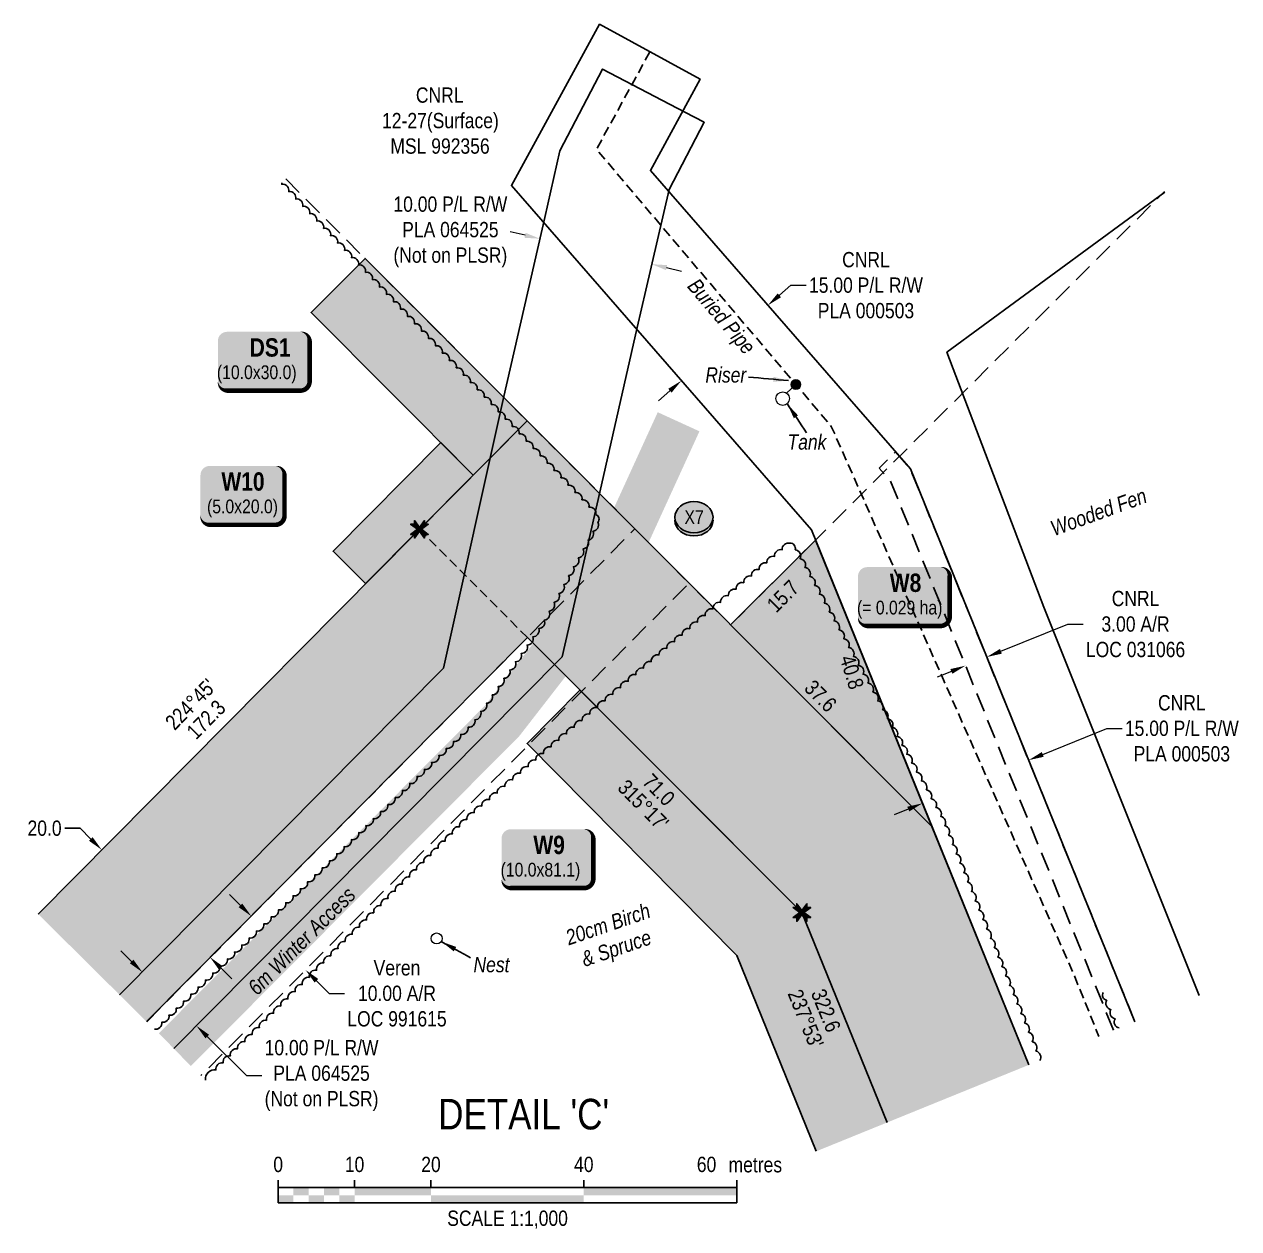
# Model space of a CAD drawing. Extents: x 407785 to 414058, y 6046536 to 6050431.
# Drawn here: x 413264 to 414058, y 6048635 to 6049422 of the extents above; entities that cross this region are included whole.
import ezdxf
from ezdxf.enums import TextEntityAlignment as Align

# ---------------------------------------------------------------- set-up
doc = ezdxf.new("R2010")
doc.units = 0
doc.header["$LTSCALE"] = 5
doc.header["$PDSIZE"] = 0.5
for name, pattern in [('0', [1, 1, 0]), ('foc-ACCESSROAD', [3.75, 2.5, -1.25]), ('foc-TRAV', [1.875, 1.25, -0.625]), ('UG_PIPE', [1.875, 1.25, -0.625])]:
    doc.linetypes.add(name, pattern=pattern)
doc.layers.get('Defpoints').update_dxf_attribs({"color": 9})
for name, color, linetype, lineweight in [('AS-GENERAL', 48, 'Continuous', 18), ('C-AR-T', 13, 'Continuous', 9), ('F-AR-T', 190, 'Continuous', 9), ('F-RW-T', 190, 'Continuous', 9), ('F-WS-T', 190, 'Continuous', 9), ('P-TEMP-T', 46, 'Continuous', 18), ('T-TEXT', 48, 'Continuous', 18)]:
    doc.layers.add(name, color=color, linetype=linetype, lineweight=lineweight)
for name, color, linetype in [('AS-PIPE-AG', 44, 'Continuous'), ('AS-PIPE-UG', 44, 'UG_PIPE'), ('AS-PIPE-UG-T', 44, 'Continuous'), ('AS-ROADS', 254, 'Continuous'), ('AS-SYMBOL', 7, 'Continuous'), ('C-AR', 13, 'foc-ACCESSROAD'), ('DETAIL-T', 7, 'Continuous'), ('F-AR', 190, 'foc-ACCESSROAD'), ('F-RW', 190, 'Continuous'), ('F-WS', 190, 'foc-ACCESSROAD'), ('L-BD1', 253, 'Continuous'), ('L-MON', 1, 'Continuous'), ('P-CROSSINGS', 250, 'Continuous'), ('P-PROPOSED', 10, 'Continuous'), ('P-PROPOSED-H', 21, 'Continuous'), ('P-TEMP-BLOCKS', 250, 'Continuous'), ('P-TEMP-H', 41, 'Continuous'), ('P-TEMP_WORKSPACE', 46, 'Continuous'), ('P-TRAV', 4, 'foc-TRAV'), ('P-TXT', 4, 'Continuous'), ('T-BUSH', 110, '0'), ('T-BUSH-T', 110, 'Continuous'), ('WETLAND', 143, 'Continuous'), ('WETLAND-T', 146, 'Continuous')]:
    doc.layers.add(name, color=color, linetype=linetype)
doc.styles.add('80', font='ARIALN.TTF', dxfattribs={"height": 10})
doc.styles.add('80CG', font='ARIALN.TTF', dxfattribs={"height": 10})
doc.styles.add('80L', font='ARIALN.TTF', dxfattribs={"height": 10})
doc.styles.add('BOLD', font='ARIALNB.TTF')
doc.styles.add('Crossing', font='ARIALN.TTF', dxfattribs={"height": 10})
doc.styles.add('POINTNUMBER', font='ARIALN.TTF', dxfattribs={"height": 2.5})
doc.dimstyles.new('Compass 5 000', dxfattribs={"dimscale": 5, "dimtxt": 9, "dimasz": 2, "dimexe": 0.2, "dimexo": 0.0625, "dimgap": 0.5, "dimtad": 0, "dimtih": 1, "dimtoh": 1, "dimzin": 0, "dimdsep": 46, "dimtxsty": '80CG', "dimcen": 0.1, "dimse1": 1, "dimse2": 1, "dimclrd": 256, "dimclrt": 256, "dimaunit": 1, "dimadec": 4, "dimazin": 0, "dimtfac": 0.06, "dimtofl": 0, "dimtmove": 0, "dimatfit": 1, "dimfxl": 0.2, "dimtolj": 1, "dimtzin": 0, "dimlwd": -1, "dimarcsym": 0})

# ---------------------------------------------------------------- blocks, each defined once
blk = doc.blocks.new('*U65')
h = blk.add_hatch(color=191)
edge = h.paths.add_edge_path()
edge.add_line((-21.49999999999998, -20), (21.49999999999998, -20))
edge.add_arc((21.49999999999998, -14), 6, 270, 360)
edge.add_line((27.49999999999998, -14), (27.49999999999998, 12.5))
edge.add_arc((21.49999999999998, 12.5), 6, 0, 90)
edge.add_line((21.49999999999998, 18.5), (-21.49999999999998, 18.5))
edge.add_arc((-21.49999999999998, 12.5), 6, 90, 180)
edge.add_line((-27.49999999999998, 12.5), (-27.49999999999998, -14))
edge.add_arc((-21.49999999999998, -14), 6, 180, 270)
at = {"color": 250, "flags": 128}
blk.add_lwpolyline([(-21.49999999999998, -20, 3, 3, 0), (21.49999999999998, -20, 3, 3, 0.414213562373095), (27.49999999999998, -14, 3, 3, 0), (27.49999999999998, 12.5, 3, 0, 0.414213562373095), (21.49999999999998, 18.5, 0, 0, 0), (-21.49999999999998, 18.5, 0, 0, 0.414213562373095), (-27.49999999999998, 12.5, 0, 0, 0), (-27.49999999999998, -14, 0, 3, 0.414213562373095)], format="xyseb", close=True, dxfattribs=at)
at = {"flags": 128}
blk.add_lwpolyline([(8.73270123091731, -10.63172219216291, 0, 7.499999999999998, 0), (-3.398394867633905e-15, 1.97215226305253e-31, 0, 0, 0)], format="xyseb", dxfattribs=at)
at = {"color": 250}
for tag, p, height, style in [('TEMP_AREA_W1_001', (-9.212824010914055, 2.244292974654144), 12, 'BOLD'), ('ENTER_TEXT_001', (-30.65893587994544, -12.47010782646594), 9, '80')]:
    blk.add_attdef(tag, p, '', height=height, dxfattribs=dict(at, style=style))
blk = doc.blocks.new('*U98')
h = blk.add_hatch(color=191)
edge = h.paths.add_edge_path()
edge.add_line((-23.99999999999998, -20), (23.99999999999998, -20))
edge.add_arc((23.99999999999998, -14), 6, 270, 360)
edge.add_line((29.99999999999998, -14), (29.99999999999998, 12.5))
edge.add_arc((23.99999999999998, 12.5), 6, 0, 90)
edge.add_line((23.99999999999998, 18.5), (-23.99999999999998, 18.5))
edge.add_arc((-23.99999999999998, 12.5), 6, 90, 180)
edge.add_line((-29.99999999999998, 12.5), (-29.99999999999998, -14))
edge.add_arc((-23.99999999999998, -14), 6, 180, 270)
at = {"color": 250, "flags": 128}
blk.add_lwpolyline([(-23.99999999999998, -20, 3, 3, 0), (23.99999999999998, -20, 3, 3, 0.414213562373095), (29.99999999999998, -14, 3, 3, 0), (29.99999999999998, 12.5, 3, 0, 0.414213562373095), (23.99999999999998, 18.5, 0, 0, 0), (-23.99999999999998, 18.5, 0, 0, 0.414213562373095), (-29.99999999999998, 12.5, 0, 0, 0), (-29.99999999999998, -14, 0, 3, 0.414213562373095)], format="xyseb", close=True, dxfattribs=at)
at = {"flags": 128}
blk.add_lwpolyline([(3.395913289051666, -10.16763388540065, 0, 7.499999999999999, 0), (-3.398394867633904e-15, 5.916456789157589e-31, 0, 0, 0)], format="xyseb", dxfattribs=at)
at = {"color": 250}
for tag, p, height, style in [('TEMP_AREA_W1_001', (-9.212824010914055, 2.244292974654144), 12, 'BOLD'), ('ENTER_TEXT_001', (-30.65893587994544, -12.47010782646594), 9, '80')]:
    blk.add_attdef(tag, p, '', height=height, dxfattribs=dict(at, style=style))
blk = doc.blocks.new('xing2')
h = blk.add_hatch(color=50)
h.dxf.hatch_style = 1
edge = h.paths.add_edge_path()
edge.add_ellipse((0, 0), major_axis=(-12.5, 0), ratio=0.8162973455633619, start_angle=0, end_angle=360)
h = blk.add_hatch(color=250)
h.dxf.hatch_style = 1
edge = h.paths.add_edge_path()
edge.add_ellipse((0, -2.047489049626165), major_axis=(-12.5, 0), ratio=0.8162973455633619, start_angle=0, end_angle=180)
edge.add_line((12.5, -2.047489049626165), (12.5, 0))
edge.add_ellipse((0, 0), major_axis=(-12.5, 0), ratio=0.8162973455633619, start_angle=0, end_angle=180, ccw=False)
edge.add_line((-12.5, 0), (-12.5, -2.047489049626165))
at = {"color": 250}
blk.add_ellipse((0, 0), major_axis=(-12.5, 0), ratio=0.8162973455633619, dxfattribs=at)
blk.add_ellipse((0, -2.047489049626165), major_axis=(-12.5, 0), ratio=0.8162973455633619, start_param=0, end_param=3.141592653589793, dxfattribs=at)
at = {"color": 250, "style": 'Crossing'}
blk.add_attdef('CROSSING', text='', height=9, dxfattribs=at).set_placement((0.08916442567715421, 0.0199513138486509), align=Align.MIDDLE_CENTER)
at = {"color": 250, "style": 'Crossing', "flags": 1}
for tag, p in [('OWNER', (0.08916442567715421, -12.49201765665748)), ('DESCRIPTION', (0.08916442567715421, -25.770021277247)), ('LOCATION', (0.08916442567715421, -39.30337514164421)), ('DWG_REF', (0.08916442567715421, -52.83672900604233))]:
    blk.add_attdef(tag, text='', height=9, dxfattribs=at).set_placement(p, align=Align.MIDDLE_CENTER)
blk = doc.blocks.new('TEMP')
h = blk.add_hatch(color=255)
h.dxf.hatch_style = 1
h.paths.add_polyline_path([(-5.274161e-10, 0.2514284397220763), (-0.6656854269836912, 1.152061669657268), (-0.6656854269836914, 0.6656854303339061), (-1.152061663105632, 0.6656854303339061), (-0.2514284404497629, 5.273253e-10), (-1.152061661774314, -0.665685419564579), (-0.6656854224511335, -0.6656854195645793), (-0.6656854224511335, -1.152061655686338), (-5.273251e-10, -0.2514284436956587), (0.6656854183820542, -1.152061663420681), (0.6656854183820542, -0.6656854208922597), (1.152061656810019, -0.6656854053035205), (0.2514284429676993, 5.273253e-10), (1.152061671303363, 0.6656854258011663), (0.6656854287749412, 0.6656854258011663), (0.6656854131859291, 1.15206166422904)])
h.paths.add_polyline_path([(0.5656854229146121, 0.8485281473411305), (0.5656854319800914, 0.5656854258011663), (0.8485281444547581, 0.5656854258011663), (0.0831890339399251, 0), (0.8485281399220186, -0.5656854150320215), (0.5656854183820542, -0.5656854240973189), (0.5656854183820542, -0.8485281365719859), (0, -0.08318903609469999), (-0.5656854224511337, -0.8485281320390644), (-0.5656854224511337, -0.5656854195645792), (-0.8485281349258001, -0.5656854195645794), (-0.0831890328488955, 0), (-0.8485281394583584, 0.5656854303339058), (-0.5656854269836913, 0.5656854303339061), (-0.5656854269836913, 0.8485281428085727), (0, 0.0831890306941206)], flags=16)
h = blk.add_hatch(color=1)
h.dxf.hatch_style = 1
h.paths.add_polyline_path([(0, 0.0831890306941205), (-0.5656854269836911, 0.8485281428085727), (-0.5656854269836912, 0.5656854303339061), (-0.8485281394583578, 0.5656854303339061), (-0.0831890328488953, -1e-16), (-0.8485281349258001, -0.5656854195645793), (-0.5656854224511337, -0.5656854195645793), (-0.5656854224511337, -0.848528132039064), (0, -0.08318903609469999), (0.5656854183820542, -0.8485281365719856), (0.5656854183820542, -0.5656854240973191), (0.8485281399220184, -0.5656854150320213), (0.0831890339399251, -1e-16), (0.8485281444547581, 0.5656854258011663), (0.5656854319800914, 0.5656854258011663), (0.5656854229146121, 0.8485281473411308)])
at = {"color": 1}
for p, q in [((-0.0831890328488953, 0), (0.0831890339399252, 0)), ((0, 0.0831890306941205), (0, -0.08318903609469999))]:
    blk.add_line(p, q, dxfattribs=at)
at = {"color": 255, "flags": 128}
blk.add_lwpolyline([(-0.251428440449763, 5.27325e-10), (-1.152061663105632, 0.6656854303339061), (-0.6656854269836914, 0.6656854303339061), (-0.6656854269836914, 1.152061669657268), (-5.274159999999999e-10, 0.2514284397220763), (0.6656854131859291, 1.15206166422904), (0.6656854287749412, 0.6656854258011663), (1.152061671303363, 0.6656854258011663), (0.2514284429676991, 5.27325e-10), (1.152061656810019, -0.6656854053035204), (0.6656854183820542, -0.6656854208922596), (0.6656854183820542, -1.152061663420681), (-5.27325e-10, -0.2514284436956586), (-0.6656854224511335, -1.152061655686338), (-0.6656854224511335, -0.6656854195645793), (-1.152061661774314, -0.6656854195645793)], close=True, dxfattribs=at)
at = {"color": 1, "flags": 128}
blk.add_lwpolyline([(-0.0831890328488953, 0), (-0.8485281394583578, 0.5656854303339061), (-0.5656854269836913, 0.5656854303339061), (-0.5656854269836913, 0.8485281428085727), (0, 0.0831890306941205), (0.5656854229146121, 0.8485281473411305), (0.5656854319800914, 0.5656854258011663), (0.8485281444547581, 0.5656854258011663), (0.0831890339399252, 0), (0.8485281399220184, -0.5656854150320214), (0.5656854183820542, -0.5656854240973189), (0.5656854183820542, -0.8485281365719856), (0, -0.08318903609469999), (-0.5656854224511335, -0.848528132039064), (-0.5656854224511335, -0.5656854195645792), (-0.8485281349258001, -0.5656854195645792)], close=True, dxfattribs=at)
blk = doc.blocks.new('*D99')
at = {"layer": 'Defpoints', "color": 0, "linetype": 'Continuous', "transparency": 16777216}
for p in [(413601.0550932492, 6049281.908657178), (413584.1796047591, 6049207.891623498), (413657.2764100699, 6049191.225942163)]:
    blk.add_point(p, dxfattribs=at)
at = {"layer": 'F-RW-T', "transparency": 16777216}
for p, q in [((413591.3052881242, 6049284.131560692), (413581.5554829786, 6049286.354464209)), ((413683.9017036848, 6049263.020072331), (413693.6515088098, 6049260.797168818))]:
    blk.add_line(p, q, dxfattribs=at)
at = {"layer": 'F-RW-T', "linetype": 'Continuous', "transparency": 16777216}
for points in [[(413591.6757720431, 6049285.756528213), (413590.9348042054, 6049282.506593171), (413601.0550932492, 6049281.908657178)], [(413684.2721876036, 6049264.645039852), (413683.531219766, 6049261.39510481), (413674.15189856, 6049265.242975843)]]:
    blk.add_solid(points, dxfattribs=at)
at = {"layer": 'F-RW-T', "linetype": 'Continuous', "transparency": 16777216, "insert": (413542.4695348202, 6049286.354464209), "char_height": 10, "attachment_point": 5, "style": '80CG'}
blk.add_mtext('\\A1;10.00 P/L R/W\\PPLA 064525\\P(Not on PLSR)', dxfattribs=at)
blk = doc.blocks.new('*D100')
at = {"layer": 'Defpoints', "color": 0, "transparency": 16777216}
for p in [(413363.3271285286, 6048931.627132645), (413314.4398976001, 6048882.323853252), (413434.1093133222, 6048861.442247251)]:
    blk.add_point(p, dxfattribs=at)
at = {"layer": 'P-TXT', "transparency": 16777216}
for p, q in [((413300.2379670348, 6048896.405940037), (413290.2379670348, 6048896.405940037)), ((413307.3389323177, 6048889.364896644), (413300.2379670348, 6048896.405940037)), ((413392.3230476766, 6048805.097924467), (413399.4240129595, 6048798.056881074))]:
    blk.add_line(p, q, dxfattribs=at)
for points in [[(413308.5124395499, 6048890.548390858), (413306.1654250855, 6048888.18140243), (413314.4398976001, 6048882.323853252)], [(413393.4965549088, 6048806.281418681), (413391.1495404444, 6048803.914430253), (413385.2220823942, 6048812.138967859)]]:
    blk.add_solid(points, dxfattribs=at)
at = {"layer": 'P-TXT', "transparency": 16777216, "insert": (413277.0319643063, 6048896.405940037), "char_height": 10, "attachment_point": 5, "style": '80CG'}
blk.add_mtext('\\A1;20.0', dxfattribs=at)
blk = doc.blocks.new('*D102')
at = {"layer": 'Defpoints', "color": 0, "linetype": 'Continuous', "transparency": 16777216}
for p in [(413750.1437927601, 6049238.34226173), (413793.5036906162, 6049188.569123031), (413736.9774610135, 6049139.326266225)]:
    blk.add_point(p, dxfattribs=at)
at = {"layer": 'F-RW-T', "transparency": 16777216}
for p, q in [((413757.6839259518, 6049244.910853013), (413765.2240591464, 6049251.479444299)), ((413765.2240591464, 6049251.479444299), (413775.2240591459, 6049251.479444299)), ((413686.0774299665, 6049182.53081364), (413678.5372967748, 6049175.962222356))]:
    blk.add_line(p, q, dxfattribs=at)
at = {"layer": 'F-RW-T', "linetype": 'Continuous', "transparency": 16777216}
for points in [[(413756.5891607376, 6049246.167541878), (413758.7786911661, 6049243.654164147), (413750.1437927601, 6049238.34226173)], [(413684.9826647523, 6049183.787502505), (413687.1721951808, 6049181.274124773), (413693.6175631583, 6049189.099404924)]]:
    blk.add_solid(points, dxfattribs=at)
at = {"layer": 'F-RW-T', "linetype": 'Continuous', "transparency": 16777216, "insert": (413814.3100073049, 6049251.479444299), "char_height": 10, "attachment_point": 5, "style": '80CG'}
blk.add_mtext('\\A1;CNRL\\P15.00 P/L R/W\\PPLA 000503', dxfattribs=at)
blk = doc.blocks.new('*D103')
at = {"layer": 'Defpoints', "color": 0, "linetype": 'Continuous', "transparency": 16777216}
for p in [(413884.7648496046, 6049029.412463767), (413870.8740680171, 6049023.768960506), (413893.3121370301, 6049008.374378505)]:
    blk.add_point(p, dxfattribs=at)
at = {"layer": 'F-AR-T', "transparency": 16777216}
for p, q in [((413902.5767159946, 6049012.138362646), (413946.3330611303, 6049029.915553579)), ((413946.3330611303, 6049029.915553579), (413956.3330611303, 6049029.91555358)), ((413870.1567764785, 6048998.966891102), (413860.892197514, 6048995.202906962))]:
    blk.add_line(p, q, dxfattribs=at)
at = {"layer": 'F-AR-T', "linetype": 'Continuous', "transparency": 16777216}
for points in [[(413901.9493853045, 6049013.68245914), (413903.204046685, 6049010.594266152), (413893.3121370301, 6049008.374378505)], [(413869.5294457884, 6049000.510987597), (413870.7841071689, 6048997.422794608), (413879.4213554426, 6049002.730875244)]]:
    blk.add_solid(points, dxfattribs=at)
at = {"layer": 'F-AR-T', "linetype": 'Continuous', "transparency": 16777216, "insert": (413990.6338796846, 6049029.915553579), "char_height": 10, "attachment_point": 5, "style": '80CG'}
blk.add_mtext('\\A1;CNRL\\P3.00 A/R\\PLOC 031066', dxfattribs=at)
blk = doc.blocks.new('*D104')
at = {"layer": 'Defpoints', "color": 0, "linetype": 'Continuous', "transparency": 16777216}
for p in [(413920.7076696625, 6048940.943680769), (413921.5631466627, 6048938.838030491), (413852.1092385289, 6048910.620514229)]:
    blk.add_point(p, dxfattribs=at)
at = {"layer": 'F-RW-T', "transparency": 16777216}
for p, q in [((413929.9722486327, 6048944.707664896), (413971.8332038617, 6048961.714802676)), ((413971.8332038617, 6048961.714802676), (413981.8332038617, 6048961.714802675)), ((413841.9891825586, 6048908.96218038), (413832.7246035885, 6048905.198196253))]:
    blk.add_line(p, q, dxfattribs=at)
at = {"layer": 'F-RW-T', "linetype": 'Continuous', "transparency": 16777216}
for points in [[(413929.3449179449, 6048946.251761392), (413930.5995793205, 6048943.163568401), (413920.7076696625, 6048940.943680769)], [(413841.3618518708, 6048910.506276876), (413842.6165132464, 6048907.418083885), (413851.2537615288, 6048912.726164507)]]:
    blk.add_solid(points, dxfattribs=at)
at = {"layer": 'F-RW-T', "linetype": 'Continuous', "transparency": 16777216, "insert": (414020.9191520195, 6048961.714802676), "char_height": 10, "attachment_point": 5, "style": '80CG'}
blk.add_mtext('\\A1;CNRL\\P15.00 P/L R/W\\PPLA 000503', dxfattribs=at)
blk = doc.blocks.new('*U23')
at = {"color": 0}
for p, q in [((-150.0000000000342, 0), (-150.0000000000342, 15.00000000000273)), ((-150.0000000000342, 10.00000000000182), (150.2392182250246, 10.00000000000159)), ((-100.0000000000232, 10.00000000000182), (-100.0000000000232, 15.00000000000273)), ((-50.00000000001134, 10.00000000000182), (-50.00000000001134, 15.00000000000273)), ((50.00000000001134, 10.00000000000182), (50.00000000001134, 15.00000000000273)), ((150.2392182250246, -2.274e-13), (150.2392182250246, 15.0000000000025)), ((-150.0000000000342, 0), (150.2392182250246, -2.274e-13))]:
    blk.add_line(p, q, dxfattribs=at)
for points in [[(-140.0000000000342, 10.00000000000091), (-130.0000000000232, 10.00000000000091), (-140.0000000000342, 5), (-130.0000000000232, 5)], [(-120.0000000000342, 10.00000000000091), (-110.0000000000233, 10.00000000000091), (-120.0000000000342, 5), (-110.0000000000233, 5)], [(-100.0000000000232, 10.00000000000182), (-50.00000000001134, 10.00000000000182), (-100.0000000000232, 5.000000000000909), (-50.00000000001134, 5.000000000000909)], [(50.00000000001134, 10.00000000000182), (150.2392182250246, 10.00000000000159), (50.00000000001134, 5.000000000000909), (150.2392182250246, 5.000000000000682)], [(-150.0000000000342, 5.000000000000909), (-140.0000000000233, 5.000000000000909), (-150.0000000000342, 0), (-140.0000000000233, 0)], [(-130.0000000000342, 5.000000000000909), (-120.0000000000233, 5.000000000000909), (-130.0000000000342, 0), (-120.0000000000233, 0)], [(-110.0000000000342, 5.000000000000909), (-100.0000000000232, 5.000000000000909), (-110.0000000000342, 0), (-100.0000000000232, 0)], [(-50.00000000001134, 5.000000000000909), (50.00000000001134, 5.000000000000909), (-50.00000000001134, 0), (50.00000000001134, 0)]]:
    blk.add_solid(points, dxfattribs=at)
at = {"color": 0, "style": '80'}
blk.add_text('metres', height=10.00000000000227, dxfattribs=at).set_placement((162.2392182250246, 20.0000000000025), align=Align.CENTER)
for s, insert, char_height, attachment_point in [('0', (-150.0000000000342, 30.21145975443656), 10, 2), ('10', (-100.0000000000232, 30.21145975443656), 10, 2), ('20', (-50.00000000001134, 30.21145975443656), 10, 2), ('40', (50.00000000001134, 30.21145975443656), 10, 2), ('60', (136.6959500629242, 30.21828103683765), 10, 3), ('SCALE 1:1,000', (0.1196091124951968, -5.000000000000114), 10.00000000000227, 2)]:
    blk.add_mtext(s, dxfattribs=dict(at, insert=insert, char_height=char_height, attachment_point=attachment_point))
blk = doc.blocks.new('RISER')
h = blk.add_hatch(color=255)
h.dxf.hatch_style = 1
edge = h.paths.add_edge_path()
edge.add_arc((0, 0), 0.7000000000000001, 0, 360)
blk.add_hatch(color=48).paths.add_polyline_path([(0.5809894393423747, -0.1498374831999172), (-0.5809055220925075, -0.1501624933266612, 0.7745966773228882)])
at = {"color": 48}
blk.add_line((-0.5809055220925075, -0.1501624933266612), (0.5809894393423747, -0.1498374831996898), dxfattribs=at)
blk.add_circle((0, 0), 0.6000000000000001, dxfattribs=at)
blk = doc.blocks.new('*U107')
h = blk.add_hatch(color=191)
edge = h.paths.add_edge_path()
edge.add_line((-23.99999999999998, -20), (23.99999999999998, -20))
edge.add_arc((23.99999999999998, -14), 6, 270, 360)
edge.add_line((29.99999999999998, -14), (29.99999999999998, 12.5))
edge.add_arc((23.99999999999998, 12.5), 6, 0, 90)
edge.add_line((23.99999999999998, 18.5), (-23.99999999999998, 18.5))
edge.add_arc((-23.99999999999998, 12.5), 6, 90, 180)
edge.add_line((-29.99999999999998, 12.5), (-29.99999999999998, -14))
edge.add_arc((-23.99999999999998, -14), 6, 180, 270)
at = {"color": 250, "flags": 128}
blk.add_lwpolyline([(-23.99999999999998, -20, 3, 3, 0), (23.99999999999998, -20, 3, 3, 0.414213562373095), (29.99999999999998, -14, 3, 3, 0), (29.99999999999998, 12.5, 3, 0, 0.414213562373095), (23.99999999999998, 18.5, 0, 0, 0), (-23.99999999999998, 18.5, 0, 0, 0.414213562373095), (-29.99999999999998, 12.5, 0, 0, 0), (-29.99999999999998, -14, 0, 3, 0.414213562373095)], format="xyseb", close=True, dxfattribs=at)
at = {"flags": 128}
blk.add_lwpolyline([(8.73270123091731, -10.63172219216291, 0, 7.499999999999998, 0), (-3.398394867633905e-15, 1.97215226305253e-31, 0, 0, 0)], format="xyseb", dxfattribs=at)
at = {"color": 250}
for tag, p, height, style in [('TEMP_AREA_W1_001', (-9.212824010914055, 2.244292974654144), 12, 'BOLD'), ('ENTER_TEXT_001', (-30.65893587994544, -12.47010782646594), 9, '80')]:
    blk.add_attdef(tag, p, '', height=height, dxfattribs=dict(at, style=style))
blk = doc.blocks.new('*D129')
at = {"layer": 'C-AR-T', "transparency": 16777216}
for p, q in [((413405.1734973327, 6048845.987851421), (413398.072139015, 6048853.028498411)), ((413454.8675771323, 6048796.718619013), (413463.2209353177, 6048788.436675822)), ((413463.2209353177, 6048788.436675822), (413473.2209353172, 6048788.436675822))]:
    blk.add_line(p, q, dxfattribs=at)
for points in [[(413406.3469384979, 6048847.171411142), (413404.0000561676, 6048844.804291701), (413412.2748556505, 6048838.947204432)], [(413456.0410182974, 6048797.902178733), (413453.6941359672, 6048795.535059294), (413447.7662188145, 6048803.759266004)]]:
    blk.add_solid(points, dxfattribs=at)
at = {"layer": 'Defpoints', "color": 0, "transparency": 16777216}
for p in [(413422.0127647156, 6048848.769083248), (413457.5041278796, 6048813.581144821), (413447.7662188145, 6048803.759266004)]:
    blk.add_point(p, dxfattribs=at)
at = {"layer": 'C-AR-T', "transparency": 16777216, "insert": (413507.5558602838, 6048788.436675822), "char_height": 10, "attachment_point": 5, "style": '80CG'}
blk.add_mtext('\\A1;Veren\\P10.00 A/R\\PLOC 991615', dxfattribs=at)
blk = doc.blocks.new('*D131')
at = {"layer": 'Defpoints', "color": 0, "transparency": 16777216}
for p in [(413354.6865295926, 6048815.96877018), (413389.9848014424, 6048780.972272294), (413376.3889640751, 6048767.259198347)]:
    blk.add_point(p, dxfattribs=at)
at = {"layer": 'F-RW-T', "transparency": 16777216}
for p, q in [((413333.9893339057, 6048809.29634322), (413326.8879755866, 6048816.336990209)), ((413383.4903223943, 6048760.218551358), (413409.135205566, 6048734.792912859)), ((413409.135205566, 6048734.792912859), (413419.135205566, 6048734.792912859))]:
    blk.add_line(p, q, dxfattribs=at)
for points in [[(413335.1627750709, 6048810.479902941), (413332.8158927411, 6048808.112783501), (413341.0906922254, 6048802.255696232)], [(413384.6637635594, 6048761.402111078), (413382.3168812296, 6048759.034991638), (413376.3889640751, 6048767.259198347)]]:
    blk.add_solid(points, dxfattribs=at)
at = {"layer": 'F-RW-T', "transparency": 16777216, "insert": (413458.221153724, 6048734.792912858), "char_height": 10, "attachment_point": 5, "style": '80CG'}
blk.add_mtext('\\A1;10.00 P/L R/W\\PPLA 064525\\P(Not on PLSR)', dxfattribs=at)

msp = doc.modelspace()

# ---------------------------------------------------------------- hatches: boundary and pattern name
at = {"layer": 'P-PROPOSED-H'}
h = msp.add_hatch(color=256, dxfattribs=at)
h.dxf.hatch_style = 1
h.paths.add_polyline_path([(413828.1508376405, 6048704.03157119), (413920.7560484382, 6048741.654926166), (413857.391888721, 6048897.617927544), (413592.6167168512, 6049162.868060484), (413272.8132198422, 6048840.342917012), (413343.7956991949, 6048769.96728505), (413592.8534675172, 6049021.144627422), (413772.3858228452, 6048841.290222074)])
at = {"layer": 'P-TEMP-H'}
h = msp.add_hatch(color=256, dxfattribs=at)
h.dxf.hatch_style = 1
h.paths.add_polyline_path([(413592.6167168582, 6049162.868060488), (413557.4264561547, 6049127.378317608), (413451.3206967064, 6049233.67441262), (413486.6922043276, 6049268.982583353)])
h = msp.add_hatch(color=256, dxfattribs=at)
h.dxf.hatch_style = 1
h.paths.add_polyline_path([(413487.0468620125, 6049056.399766997), (413557.4264561547, 6049127.378317608), (413536.2412745266, 6049148.601501907), (413465.753296824, 6049077.513645238)])
h = msp.add_hatch(color=256, dxfattribs=at)
h.dxf.hatch_style = 1
h.paths.add_polyline_path([(413725.8073748467, 6049029.43848138), (413857.391888721, 6048897.617927544), (413781.3222312565, 6049084.853932032)])
h = msp.add_hatch(color=256, dxfattribs=at)
h.dxf.hatch_style = 1
h.paths.add_polyline_path([(413781.8482322158, 6048685.219893654), (413828.1508376386, 6048704.031571168), (413772.3858228451, 6048841.290222073), (413627.2572636094, 6048986.679116865), (413592.6747779975, 6048951.798427335), (413729.841732207, 6048813.227427698)])

# ---------------------------------------------------------------- linework, layer by layer
at = {"layer": 'AS-GENERAL', "linetype": 'Continuous'}
msp.add_circle((413759.8729937854, 6049177.356690749), 4.439875688464123, dxfattribs=at)
at = {"layer": 'AS-GENERAL'}
msp.add_circle((413533.5010140812, 6048824.352053121), 3.60738414474398, dxfattribs=at)
at = {"layer": 'AS-PIPE-AG', "flags": 128}
msp.add_lwpolyline([(413762.3773748489, 6049180.903481377), (413768.4523748548, 6049186.568481402)], dxfattribs=at)
at = {"layer": 'AS-PIPE-UG', "flags": 128}
msp.add_lwpolyline([(413672.9303807092, 6049404.139187035), (413638.0651313043, 6049340.330468938), (413791.6573748491, 6049159.203481377), (413949.7073748491, 6048802.173481376), (413966.7263328867, 6048760.331589352)], dxfattribs=at)
at = {"layer": 'AS-ROADS', "const_width": 29.98685999999941, "flags": 128}
msp.add_lwpolyline([(413691.7523748502, 6049162.213481383), (413655.5223748492, 6049082.983481381), (413624.7873748491, 6049029.088481403), (413576.117374849, 6048966.408481378), (413364.2923748495, 6048753.688481379), (413362.2341517365, 6048751.686395834)], dxfattribs=at)
at = {"layer": 'C-AR', "flags": 128}
msp.add_lwpolyline([(413343.8405631309, 6048769.922804671), (413555.7059684664, 6048983.615120243), (413663.1719648737, 6049092.186248494), (413698.5694992667, 6049056.725217045), (413379.330944168, 6048734.733875649)], dxfattribs=at)
at = {"layer": 'F-AR', "flags": 128}
msp.add_lwpolyline([(413990.2099565726, 6048769.872442429), (413843.349833505, 6049131.350376944), (413833.6018071623, 6049142.540206513), (413822.9726799236, 6049131.915513651), (413830.4009192219, 6049123.388584436), (413976.3191749798, 6048764.228939192)], dxfattribs=at)
at = {"layer": 'F-RW'}
msp.add_lwpolyline([(413920.7560484398, 6048741.654926166), (413778.6052620886, 6049091.541413834), (413582.4465833086, 6049316.713372682), (413640.0368344887, 6049422.112306152), (413705.8137652858, 6049386.248667172), (413673.2821030747, 6049326.572348338), (413843.349833505, 6049131.350376944), (413990.2099565726, 6048769.872442429)], dxfattribs=at)
at = {"layer": 'F-RW', "flags": 128}
msp.add_lwpolyline([(413326.0948815548, 6048787.516773864), (413537.9602868742, 6049001.209089458), (413577.5384445647, 6049178.763045728), (413604.2076298785, 6049295.735896119), (413614.1564330078, 6049339.373080161), (413642.0569351054, 6049392.788683231), (413695.9183094899, 6049364.659309079), (413708.5081541394, 6049358.081222524), (413685.5499374269, 6049314.128485128), (413670.2626453054, 6049248.184631278), (413664.7033608924, 6049223.79496954), (413640.1696263266, 6049116.208438843), (413626.2423312062, 6049055.122138032), (413615.6291359363, 6049008.56233249), (413361.586244698, 6048752.328835472)], dxfattribs=at)
at = {"layer": 'F-RW-T', "color": 5}
msp.add_line((413343.795699193, 6048769.967285046), (413592.8534675172, 6049021.144627422), dxfattribs=at)
at = {"layer": 'F-WS', "flags": 128}
msp.add_lwpolyline([(413434.7739046803, 6049320.994015506), (413725.8073748476, 6049029.438481381), (414009.5863114587, 6049312.709278984)], dxfattribs=at)
at = {"layer": 'P-PROPOSED', "flags": 128}
for points in [[(413920.7560484389, 6048741.654926166), (413857.391888721, 6048897.617927544), (413592.6167168582, 6049162.868060488), (413272.817148582, 6048840.346879189)], [(413343.795699193, 6048769.967285046), (413592.8534675172, 6049021.144627422), (413772.3858228452, 6048841.290222074), (413828.1508376388, 6048704.03157119)]]:
    msp.add_lwpolyline(points, dxfattribs=at)
at = {"layer": 'P-TEMP_WORKSPACE', "flags": 128}
for points in [[(413592.6167168582, 6049162.868060488), (413557.4264561547, 6049127.378317608), (413451.3206967064, 6049233.67441262), (413486.6922043276, 6049268.982583353)], [(413487.0468620125, 6049056.399766997), (413557.4264561547, 6049127.378317608), (413536.2412745266, 6049148.601501907), (413465.753296824, 6049077.513645238)], [(413725.8073748467, 6049029.43848138), (413857.391888721, 6048897.617927544), (413781.3222312565, 6049084.853932032)]]:
    msp.add_lwpolyline(points, close=True, dxfattribs=at)
msp.add_lwpolyline([(413781.8482322159, 6048685.219893653), (413729.841732207, 6048813.227427698), (413592.6747779975, 6048951.798427335), (413627.2572636094, 6048986.679116865), (413772.3858228451, 6048841.290222073), (413828.1508376388, 6048704.031571168)], dxfattribs=at)
at = {"layer": 'P-TRAV'}
msp.add_line((413592.8534675172, 6049021.144627422), (413522.2361954239, 6049091.8885747), dxfattribs=at)
at = {"layer": 'T-BUSH', "linetype": 'Continuous', "flags": 128}
for points in [[(413348.870072712, 6048765.03657061, 0.5205670499334154), (413353.6429304548, 6048769.6272248, 0.52056705), (413358.4157881976, 6048774.217878995, 0.52056705), (413363.1886459403, 6048778.808533181, 0.52056705), (413367.9615036831, 6048783.39918737, 0.52056705), (413372.7343614275, 6048787.98984156, 0.52056705), (413377.5072191703, 6048792.580495754, 0.52056705), (413382.2800769115, 6048797.17114994, 0.52056705), (413387.0529346543, 6048801.76180413, 0.52056705), (413391.8257923971, 6048806.35245832, 0.52056705), (413396.5986501401, 6048810.943112514, 0.52056705), (413401.3715078827, 6048815.5337667, 0.52056705), (413406.1443656254, 6048820.12442089, 0.52056705), (413410.9172233682, 6048824.715075079, 0.52056705), (413415.690081111, 6048829.305729274, 0.52056705), (413420.4629388538, 6048833.896383459, 0.52056705), (413425.2357965965, 6048838.487037648, 0.52056705), (413430.0086543393, 6048843.077691838, 0.52056705), (413434.7815120829, 6048847.668346033, 0.52056705), (413439.5543698265, 6048852.259000218, 0.52056705), (413444.3272275677, 6048856.849654408, 0.52056705), (413449.1000853105, 6048861.440308598, 0.52056705), (413453.8729430533, 6048866.030962792, 0.52056705), (413458.6458007963, 6048870.621616978, 0.52056705), (413463.4186585388, 6048875.212271168, 0.52056705), (413468.1915162816, 6048879.802925358, 0.52056705), (413472.9643740244, 6048884.393579552, 0.52056705), (413477.7372317672, 6048888.984233738, 0.52056705), (413482.5100895099, 6048893.574887928, 0.52056705), (413487.2829472527, 6048898.165542117, 0.52056705), (413492.0558049955, 6048902.756196312, 0.52056705), (413496.8286627383, 6048907.346850498, 0.52056705), (413501.6015204826, 6048911.937504687, 0.52056705), (413506.3743782239, 6048916.528158877, 0.52056705), (413511.1472359667, 6048921.118813071, 0.52056705), (413515.9200937094, 6048925.709467257, 0.52056705), (413520.6929514525, 6048930.300121447, 0.52056705), (413525.465809195, 6048934.890775637, 0.52056705), (413530.2386669378, 6048939.481429831, 0.52056705), (413535.0115246805, 6048944.072084017, 0.52056705), (413539.7843824233, 6048948.662738207, 0.52056705), (413544.5572401661, 6048953.253392396, 0.52056705), (413549.3300979089, 6048957.844046591, 0.52056705), (413554.1029556517, 6048962.434700777, 0.52056705), (413558.5025598705, 6048967.344627895, 0.52056705), (413562.2981975224, 6048972.771174835, 0.52056705), (413566.0938351746, 6048978.197721783, 0.52056705), (413569.8894728267, 6048983.624268724, 0.52056705), (413573.6851104788, 6048989.050815668, 0.52056705), (413577.480748131, 6048994.477362611, 0.52056705), (413581.2763857832, 6048999.903909557, 0.52056705), (413585.0720234369, 6049005.3304565, 0.52056705), (413588.8676610875, 6049010.757003444, 0.52056705), (413592.6632987396, 6049016.183550397, 0.52056705), (413596.458936392, 6049021.610097333, 0.52056705), (413600.254574044, 6049027.036644302, 0.52056705), (413603.9093442145, 6049032.550605286, 0.52056705), (413607.0866134744, 6049038.360875243, 0.52056705), (413610.2638827313, 6049044.171145202, 0.52056705), (413613.4411519896, 6049049.981415159, 0.52056705), (413616.618421248, 6049055.791685117, 0.52056705), (413619.7956905067, 6049061.601955076, 0.52056705), (413622.9729597649, 6049067.412225033, 0.52056705), (413626.1502290248, 6049073.222494991, 0.52056705), (413629.3274982817, 6049079.032764953, 0.52056705), (413632.50476754, 6049084.843034911, 0.52056705), (413635.7124288606, 6049090.636426454, 0.52056705), (413638.9653594404, 6049096.404677453, 0.52056705), (413637.6447313066, 6049101.604790799, 0.52056705), (413633.0793562832, 6049106.401834453, 0.52056705), (413628.5139812598, 6049111.198878108, 0.52056705), (413623.9486062364, 6049115.995921762, 0.52056705), (413619.383231213, 6049120.79296544, 0.52056705), (413614.8178561899, 6049125.590009094, 0.52056705), (413610.2524811662, 6049130.387052745, 0.52056705), (413605.6871061428, 6049135.1840964, 0.52056705), (413601.1217311194, 6049139.981140054, 0.52056705), (413596.5563560975, 6049144.778183708, 0.52056705), (413591.9909810726, 6049149.575227362, 0.52056705), (413587.4256060491, 6049154.372270997, 0.52056705), (413582.8602310258, 6049159.169314645, 0.52056705), (413578.2948560023, 6049163.966358299, 0.52056705), (413573.7294809805, 6049168.763401954, 0.52056705), (413569.1641059555, 6049173.560445608, 0.52056705), (413564.5987309321, 6049178.357489262, 0.52056705), (413560.0333559088, 6049183.154532916, 0.52056705), (413555.4679808853, 6049187.95157657, 0.52056705), (413550.9026058619, 6049192.748620224, 0.52056705), (413546.3372308385, 6049197.545663878, 0.52056705), (413541.7718558151, 6049202.342707532, 0.52056705), (413537.2064807919, 6049207.139751187, 0.52056705), (413532.6411057683, 6049211.936794841, 0.52056705), (413528.0757307449, 6049216.733838495, 0.52056705), (413523.5103557215, 6049221.530882149, 0.52056705), (413518.9449806996, 6049226.327925803, 0.52056705), (413514.3796056747, 6049231.124969457, 0.52056705), (413509.8142306512, 6049235.922013111, 0.52056705), (413505.2488556278, 6049240.719056766, 0.52056705), (413500.6834806044, 6049245.51610042, 0.52056705), (413496.118105581, 6049250.313144074, 0.52056705), (413491.5527305576, 6049255.110187728, 0.52056705), (413486.9873555342, 6049259.907231382, 0.52056705), (413482.421980511, 6049264.704275036, 0.52056705), (413477.8566054874, 6049269.50131869, 0.52056705), (413473.291230464, 6049274.298362345, 0.52056705), (413468.7258554406, 6049279.095405999, 0.52056705), (413464.1604804187, 6049283.892449653, 0.52056705), (413459.5951053938, 6049288.689493312, 0.52056705), (413455.0297303703, 6049293.486536966, 0.52056705), (413450.464355347, 6049298.28358062, 0.52056705), (413445.8989803235, 6049303.080624274, 0.52056705), (413441.3336053017, 6049307.877667928, 0.52056705), (413436.7682302767, 6049312.674711606, 0.52056705), (413432.2028552533, 6049317.471755261, 0.06387846687574858), (413432.2765330726, 6049318.49773899, 0.06387846687574858)], [(413928.0063540587, 6048744.60386298, 0.52056705), (413925.5200139791, 6048750.741646777, 0.52056705), (413923.0336738994, 6048756.879430573, 0.52056705), (413920.5473338198, 6048763.01721437, 0.52056705), (413918.0609937401, 6048769.154998166, 0.52056705), (413915.5746536605, 6048775.292781988, 0.52056705), (413913.0883135808, 6048781.430565785, 0.52056705), (413910.6019735028, 6048787.56834958, 0.52056705), (413908.1156334231, 6048793.706133377, 0.52056705), (413905.6292933435, 6048799.843917177, 0.52056705), (413903.1429532623, 6048805.981700949, 0.52056705), (413900.6566131827, 6048812.119484746, 0.52056705), (413898.1702731031, 6048818.257268542, 0.52056705), (413895.6839330234, 6048824.395052339, 0.52056705), (413893.1975929438, 6048830.532836132, 0.52056705), (413890.7112528642, 6048836.670619928, 0.52056705), (413888.2249127845, 6048842.808403725, 0.52056705), (413885.738572705, 6048848.946187521, 0.52056705), (413883.2522326254, 6048855.083971318, 0.52056705), (413880.7658925458, 6048861.221755114, 0.52056705), (413878.2795524659, 6048867.359538911, 0.52056705), (413875.7932123863, 6048873.497322707, 0.52056705), (413873.3068723067, 6048879.635106503, 0.52056705), (413870.820532227, 6048885.7728903, 0.52056705), (413868.3341921474, 6048891.910674096, 0.52056705), (413865.8478520677, 6048898.048457893, 0.52056705), (413863.2313716788, 6048904.124611548, 0.52056705), (413860.0583959575, 6048909.937227289, 0.52056705), (413856.8854202358, 6048915.749843047, 0.52056705), (413853.7124445143, 6048921.562458809, 0.52056705), (413850.5394687928, 6048927.37507457, 0.52056705), (413847.3664930713, 6048933.187690361, 0.52056705), (413844.1935173498, 6048939.000306095, 0.52056705), (413841.0205416284, 6048944.812921857, 0.52056705), (413837.8475659069, 6048950.625537618, 0.52056705), (413834.6745901854, 6048956.438153405, 0.52056705), (413831.5016144654, 6048962.250769146, 0.52056705), (413828.328638744, 6048968.063384904, 0.52056705), (413825.155663021, 6048973.876000665, 0.52056705), (413821.9826872995, 6048979.688616428, 0.52056705), (413818.809711578, 6048985.501232214, 0.52056705), (413815.6367358567, 6048991.313847952, 0.52056705), (413812.463760135, 6048997.126463713, 0.52056705), (413809.2907844135, 6049002.939079475, 0.52056705), (413806.117808692, 6049008.751695261, 0.52056705), (413802.9448329705, 6049014.564311002, 0.52056705), (413799.771857249, 6049020.37692676, 0.52056705), (413796.5988815275, 6049026.189542523, 0.52056705), (413793.4259058061, 6049032.002158284, 0.52056705), (413790.2529300846, 6049037.814774071, 0.52056705), (413787.0799543646, 6049043.627389808, 0.52056705), (413783.9069786416, 6049049.44000557, 0.52056705), (413780.7340029202, 6049055.252621331, 0.52056705), (413777.5610271987, 6049061.065237093, 0.52056705), (413774.3880514774, 6049066.877852859, 0.52056705), (413771.2150757557, 6049072.690468618, 0.52056705), (413768.0421000342, 6049078.503084379, 0.52056705), (413764.586802515, 6049082.785557742, 0.52056705), (413759.5484288407, 6049078.487992427, 0.52056705), (413754.5100551664, 6049074.190427111, 0.52056705), (413749.4716814922, 6049069.892861796, 0.52056705), (413744.4333078195, 6049065.59529648, 0.52056705), (413739.3949341438, 6049061.297731164, 0.52056705), (413734.3565604695, 6049057.000165849, 0.52056705), (413729.3181867955, 6049052.702600537, 0.52056705), (413724.279813121, 6049048.405035221, 0.52056705), (413719.2414394467, 6049044.107469905, 0.52056705), (413714.2030657724, 6049039.809904589, 0.52056705), (413709.1646920982, 6049035.512339274, 0.52056705), (413704.1263184239, 6049031.214773983, 0.52056705), (413699.0879447497, 6049026.917208663, 0.52056705), (413694.049571077, 6049022.619643347, 0.52056705), (413689.0111974012, 6049018.322078031, 0.52056705), (413683.9728237269, 6049014.024512717, 0.52056705), (413678.9344500527, 6049009.726947387, 0.52056705), (413673.8960763784, 6049005.42938206, 0.52056705), (413668.8577027041, 6049001.131816744, 0.52056705), (413663.8193290299, 6048996.834251428, 0.52056705), (413658.7809553556, 6048992.536686113, 0.52056705), (413653.7425816813, 6048988.239120797, 0.52056705), (413648.7042080071, 6048983.941555481, 0.52056705), (413643.6658343344, 6048979.643990166, 0.52056705), (413638.6274606587, 6048975.34642485, 0.52056705), (413633.5890869844, 6048971.048859535, 0.52056705), (413628.5507133101, 6048966.751294219, 0.52056705), (413623.5123396361, 6048962.453728903, 0.52056705), (413618.4739659616, 6048958.156163587, 0.52056705), (413613.4355922873, 6048953.858598271, 0.52056705), (413608.3972186131, 6048949.561032956, 0.52056705), (413603.3588449389, 6048945.263467641, 0.52056705), (413598.3204712646, 6048940.965902325, 0.52056705), (413593.2820975903, 6048936.668337009, 0.52056705), (413588.2437239176, 6048932.370771693, 0.52056705), (413583.2053502419, 6048928.073206378, 0.52056705), (413578.1669765676, 6048923.775641062, 0.52056705), (413573.1286028936, 6048919.478075746, 0.52056705), (413568.0902292191, 6048915.180510431, 0.52056705), (413563.0518555448, 6048910.882945118, 0.52056705), (413558.0134818705, 6048906.585379804, 0.52056705), (413553.1664800158, 6048902.080894924, 0.52056705), (413548.4892337983, 6048897.392862848, 0.52056705), (413543.811987581, 6048892.704830771, 0.52056705), (413539.1347413638, 6048888.016798696, 0.52056705), (413534.4574951465, 6048883.328766644, 0.52056705), (413529.7802489292, 6048878.640734543, 0.52056705), (413525.103002712, 6048873.952702492, 0.52056705), (413520.425756495, 6048869.264670391, 0.52056705), (413515.7485102775, 6048864.576638319, 0.52056705), (413511.0712640602, 6048859.888606238, 0.52056705), (413506.394017843, 6048855.200574166, 0.52056705), (413501.7167716257, 6048850.512542086, 0.52056705), (413497.0395254085, 6048845.824510014, 0.52056705), (413492.3622791912, 6048841.136477933, 0.52056705), (413487.6850329742, 6048836.448445858, 0.52056705), (413483.0077867582, 6048831.760413781, 0.52056705), (413478.3305405395, 6048827.072381705, 0.52056705), (413473.6532943222, 6048822.384349628, 0.52056705), (413468.976048105, 6048817.696317553, 0.52056705), (413464.2988018877, 6048813.008285501, 0.52056705), (413459.6215556705, 6048808.3202534, 0.52056705), (413454.9443094534, 6048803.632221349, 0.52056705), (413450.2670632375, 6048798.944189248, 0.52056705), (413445.5898170187, 6048794.2561572, 0.52056705), (413440.9125708014, 6048789.568125095, 0.52056705), (413436.2353245842, 6048784.880093023, 0.52056705), (413431.5580783669, 6048780.192060943, 0.52056705), (413426.8808321496, 6048775.504028871, 0.52056705), (413422.2035859324, 6048770.81599679, 0.52056705), (413417.5263397167, 6048766.127964715, 0.52056705), (413412.8212617189, 6048761.468105589, 0.52056705), (413408.0765937112, 6048756.848321782, 0.52056705), (413403.3319257036, 6048752.228538002, 0.52056705), (413398.587257696, 6048747.608754168, 0.52056705), (413393.8425896884, 6048742.988970362, 0.52056705), (413389.0979216808, 6048738.369186559, 0.52056705), (413382.2824341297, 6048731.73308916, 0.52056705)], [(413979.9463925576, 6048765.823270711, -0.52056705), (413977.2267744365, 6048771.86131296, -0.52056705), (413974.5071563154, 6048777.899355213, -0.52056705), (413971.7875381958, 6048783.937397461, -0.52056705), (413969.4915174528, 6048789.0349772, -0.52056705)]]:
    msp.add_lwpolyline(points, format="xyb", dxfattribs=at)
at = {"layer": 'WETLAND', "flags": 128}
msp.add_lwpolyline([(414032.3294705721, 6048786.984626656), (413930.7163747755, 6049041.01748046), (413867.2163747686, 6049207.704980454), (414009.8850827891, 6049312.328779546)], dxfattribs=at)

# ---------------------------------------------------------------- block references
at = {"layer": 'AS-SYMBOL', "color": 6, "linetype": 'Continuous', "xscale": 4.997809999999967, "yscale": 4.997809999999967, "zscale": 4.997809999999967}
msp.add_blockref('RISER', (413768.4523748548, 6049186.568481402), dxfattribs=at)
at = {"layer": 'DETAIL-T', "xscale": 0.9995620000000001, "yscale": 0.9995620000000001, "zscale": 0.9995620000000001}
msp.add_blockref('*U23', (413579.7741688094, 6048651.43611233), dxfattribs=at)
at = {"layer": 'L-MON', "color": 6, "xscale": 4.997809999999945, "yscale": 4.997809999999945, "zscale": 4.997809999999945}
msp.add_blockref('TEMP', (413522.2361954239, 6049091.8885747), dxfattribs=at)
at = {"layer": 'L-MON', "color": 4, "xscale": 4.997809999999945, "yscale": 4.997809999999945, "zscale": 4.997809999999945}
msp.add_blockref('TEMP', (413772.3858228452, 6048841.290222074), dxfattribs=at)
at = {"layer": 'P-CROSSINGS', "xscale": 0.9995620000000001, "yscale": 0.9995620000000001, "zscale": 0.9995620000000001}
msp.add_blockref('xing2', (413701.7949058649, 6049099.821416489), dxfattribs=at).add_auto_attribs({'CROSSING': 'X7'})
at = {"layer": 'P-TEMP-BLOCKS', "color": 3, "xscale": 0.9995620000000001, "yscale": 0.9995620000000001, "zscale": 0.9995620000000001}
for name, p, values in [('*U98', (413420.4132122315, 6049202.568468118), {'TEMP_AREA_W1_001': 'DS1', 'ENTER_TEXT_001': '(10.0x30.0)'}), ('*U107', (413839.0996911874, 6049048.695836803), {'TEMP_AREA_W1_001': 'W8', 'ENTER_TEXT_001': '(= 0.029 ha)'}), ('*U107', (413605.9731543256, 6048877.304607586), {'TEMP_AREA_W1_001': 'W9', 'ENTER_TEXT_001': '(10.0x81.1)'})]:
    msp.add_blockref(name, p, dxfattribs=at).add_auto_attribs(values)
at = {"layer": 'P-TEMP-BLOCKS', "color": 3}
ref = msp.add_blockref('*U65', (413406.507863021, 6049114.821182198), dxfattribs=dict(at, xscale=0.9995620000000001, yscale=0.9995620000000001, zscale=0.9995620000000001))
ref.add_attrib('TEMP_AREA_W1_001', 'W10', (413392.6967253184, 6049117.166766574), dxfattribs={"layer": '0', "color": 250, "height": 11.99474399999972, "style": 'BOLD'})
ref.add_attrib('ENTER_TEXT_001', '(5.0x20.0)', (413383.3089562891, 6049102.356536279), dxfattribs={"layer": '0', "color": 250, "height": 8.996057999999909, "style": '80'})

# ---------------------------------------------------------------- texts
at = {"layer": 'AS-PIPE-UG-T', "insert": (413704.3813079458, 6049257.213352628), "char_height": 9.99561999999989, "attachment_point": 1, "rotation": 310.2973112351953, "style": '80L'}
msp.add_mtext_dynamic_manual_height_columns('\\pi0.29885;{\\fArial Narrow|b0|i1|c0|p34;Buried Pipe}', width=59.01002223001299, gutter_width=49.97809999999956, heights=[0], dxfattribs=at)
at = {"layer": 'DETAIL-T', "color": 3, "insert": (413590.4288206745, 6048709.358461284), "char_height": 19.99123999999975, "width": 223.75997401177, "attachment_point": 5, "style": '80CG'}
msp.add_mtext("DETAIL 'C'", dxfattribs=at)
at = {"layer": 'F-WS-T', "insert": (413497.1250593491, 6049380.825004545), "char_height": 9.995619999999898, "attachment_point": 1, "style": 'POINTNUMBER'}
msp.add_mtext_dynamic_manual_height_columns('\\pi22.79581;CNRL\\P\\pi0.66362;12-27(Surface)\\P\\pi6.11826;MSL 992356', width=75.77620884665674, gutter_width=187.500924781834, heights=[0], dxfattribs=at)
at = {"layer": 'L-BD1', "linetype": 'Continuous', "style": '80L'}
for s, height, rotation, p in [("224°45'", 9.995619999999908, 45.2427696874988, (413372.5238952488, 6048977.566285303)), ('172.3', 9.995619999999908, 45.2427696874988, (413382.6383387109, 6048967.537193137)), ("237°53'", 9.99561999999988, 292.1108000000051, (413774.9525465893, 6048771.902153198)), ('322.6', 9.99561999999988, 292.1108000000051, (413788.1487891346, 6048777.263481312))]:
    msp.add_text(s, height=height, rotation=rotation, dxfattribs=at).set_placement(p, align=Align.MIDDLE)
at = {"layer": 'L-BD1', "style": '80L'}
for s, p in [('71.0', (413678.838928986, 6048921.604706871)), ("315°17'", (413668.7159165398, 6048911.584264006))]:
    msp.add_text(s, height=9.99562, rotation=314.708299999997, dxfattribs=at).set_placement(p, align=Align.MIDDLE)
at = {"layer": 'P-TEMP-T', "char_height": 9.995619999999876, "attachment_point": 1, "style": '80L', "bg_fill": 1, "box_fill_scale": 1.15, "bg_fill_color": 41, "bg_fill_transparency": 0}
for s, insert, rotation in [('15.7', (413748.539431216, 6049043.892546456), 44.94865673213022), ('40.8', (413806.5936980916, 6049010.604658096), 287.2962890236956), ('37.6', (413780.3293646447, 6048994.349913018), 314.9486566811945)]:
    msp.add_mtext_dynamic_manual_height_columns(s, width=5.57839779794999, gutter_width=49.97809999999951, heights=[0], dxfattribs=dict(at, insert=insert, rotation=rotation))
at = {"layer": 'T-BUSH-T', "insert": (413616.4368751076, 6048829.123959655), "char_height": 9.995619999999898, "attachment_point": 1, "rotation": 18.87235312141994, "style": '80'}
msp.add_mtext_dynamic_manual_height_columns('\\pi0.38748;{\\fArial Narrow|b0|i1|c0|p34;20cm Birch \\P\\pi5.58643;& Spruce}', width=57.08726313042231, gutter_width=224.9022329999947, heights=[0], dxfattribs=at)
at = {"layer": 'T-TEXT', "linetype": 'Continuous', "char_height": 9.995619999999933, "attachment_point": 1, "style": '80L'}
for s, width, insert in [('\\pi0.32612;{\\fArial Narrow|b0|i1|c0|p34;Riser}', 27.80950577708029, (413708.9614419226, 6049197.847022939)), ('{\\fArial Narrow|b0|i1|c0|p34;Tank}', 9.995619999999933, (413762.9769504924, 6049153.984050066))]:
    msp.add_mtext_dynamic_manual_height_columns(s, width=width, gutter_width=49.97809999999973, heights=[0], dxfattribs=dict(at, insert=insert))
at = {"layer": 'T-TEXT', "insert": (413408.6663239138, 6048793.264903963), "char_height": 9.995619999999898, "attachment_point": 1, "rotation": 45.073768031423164, "style": '80L'}
msp.add_mtext_dynamic_manual_height_columns('\\pi0.52726;{\\fArial Narrow|b0|i1|c0|p34;6m Winter Access}', width=92.34466491759767, gutter_width=249.8904999999953, heights=[0], dxfattribs=at)
at = {"layer": 'T-TEXT', "insert": (413557.2697834399, 6048812.246412546), "char_height": 9.99561999999989, "attachment_point": 1, "style": '80L'}
msp.add_mtext_dynamic_manual_height_columns('\\pi0.32612;{\\fArial Narrow|b0|i1|c0|p34;Nest}', width=24.08671688212803, gutter_width=249.8904999999952, heights=[0], dxfattribs=at)
at = {"layer": 'WETLAND-T', "insert": (413933.2213223755, 6049096.45087753), "char_height": 9.995619999999855, "attachment_point": 1, "rotation": 19.999999999999968, "style": '80L'}
msp.add_mtext_dynamic_manual_height_columns('\\pi0.7659;{\\fArial Narrow|b0|i1|c0|p34;Wooded Fen}', width=65.38512775525122, gutter_width=49.97809999999942, heights=[0], dxfattribs=at)

# ---------------------------------------------------------------- dimensions: what is measured, and where the dimension line sits
at = {"layer": 'C-AR-T'}
dim = msp.add_linear_dim(base=(413447.7662188145, 6048803.759266004), p1=(413422.0127647155, 6048848.769083248), p2=(413457.5041278797, 6048813.581144821), angle=315.245968050341, text='Veren\\P10.00 A/R\\PLOC 991615', dimstyle='Compass 5 000', dxfattribs=at)
dim.commit()
dim.dimension.update_dxf_attribs({"geometry": '*D129', "text_midpoint": (413507.5558602838, 6048788.436675822), "dimtype": 161})
at = {"layer": 'F-AR-T', "linetype": 'Continuous'}
dim = msp.add_linear_dim(base=(413893.3121370301, 6049008.374378505), p1=(413870.874068017, 6049023.768960506), p2=(413884.7648496049, 6049029.412463767), angle=22.11076976558791, text='CNRL\\P3.00 A/R\\PLOC 031066', dimstyle='Compass 5 000', dxfattribs=at)
dim.commit()
dim.dimension.update_dxf_attribs({"geometry": '*D103', "text_midpoint": (413990.6338796846, 6049029.915553579), "dimtype": 161})
at = {"layer": 'F-RW-T', "linetype": 'Continuous'}
for base, p1, p2, angle, text, picture, middle in [((413601.0550932492, 6049281.908657178), (413657.2764100698, 6049191.225942163), (413584.179604759, 6049207.891623498), 167.156407948254, '10.00 P/L R/W\\PPLA 064525\\P(Not on PLSR)', '*D99', (413542.4695348202, 6049286.354464209)), ((413750.1437927601, 6049238.34226173), (413736.9774610135, 6049139.326266224), (413793.5036906155, 6049188.569123031), 41.0607696923729, 'CNRL\\P15.00 P/L R/W\\PPLA 000503', '*D102', (413814.3100073049, 6049251.479444299)), ((413920.7076696625, 6048940.943680769), (413852.1092385287, 6048910.620514229), (413921.5631466626, 6048938.838030492), 22.110769677381096, 'CNRL\\P15.00 P/L R/W\\PPLA 000503', '*D104', (414020.9191520195, 6048961.714802676))]:
    dim = msp.add_linear_dim(base=base, p1=p1, p2=p2, angle=angle, text=text, dimstyle='Compass 5 000', dxfattribs=at)
    dim.commit()
    dim.dimension.update_dxf_attribs({"geometry": picture, "text_midpoint": middle, "dimtype": 161})
at = {"layer": 'F-RW-T'}
dim = msp.add_linear_dim(base=(413376.3889640751, 6048767.259198347), p1=(413354.6865295925, 6048815.968770178), p2=(413389.9848014422, 6048780.972272293), angle=315.2459680623895, text='10.00 P/L R/W\\PPLA 064525\\P(Not on PLSR)', dimstyle='Compass 5 000', dxfattribs=at)
dim.commit()
dim.dimension.update_dxf_attribs({"geometry": '*D131', "text_midpoint": (413458.221153724, 6048734.792912858), "dimtype": 161})
at = {"layer": 'P-TXT'}
dim = msp.add_linear_dim(base=(413314.4398976001, 6048882.323853252), p1=(413434.1093133225, 6048861.442247251), p2=(413363.3271285284, 6048931.627132644), angle=135.242769676264, text='20.0', dimstyle='Compass 5 000', dxfattribs=at)
dim.commit()
dim.dimension.update_dxf_attribs({"geometry": '*D100', "text_midpoint": (413277.0319643063, 6048896.405940037), "dimtype": 161})

# ---------------------------------------------------------------- leaders
at = {"layer": 'T-TEXT', "linetype": 'Continuous', "path_type": 1}
for points in [[(413763.6826856604, 6049189.095086661), (413737.5674654748, 6049191.458920843)], [(413762.934282346, 6049173.778355046), (413775.5214861873, 6049154.948919492)]]:
    msp.add_leader(points, dimstyle='Compass 5 000', override={"dimgap": 0.5, "dimtad": 0}, dxfattribs=at)
at = {"layer": 'T-TEXT', "path_type": 1}
msp.add_leader([(413536.7852910244, 6048822.230698751), (413555.7352785092, 6048811.707129108)], dimstyle='Compass 5 000', override={"dimgap": 0.5, "dimtad": 0}, dxfattribs=at)

doc.saveas('drawing.dxf')
